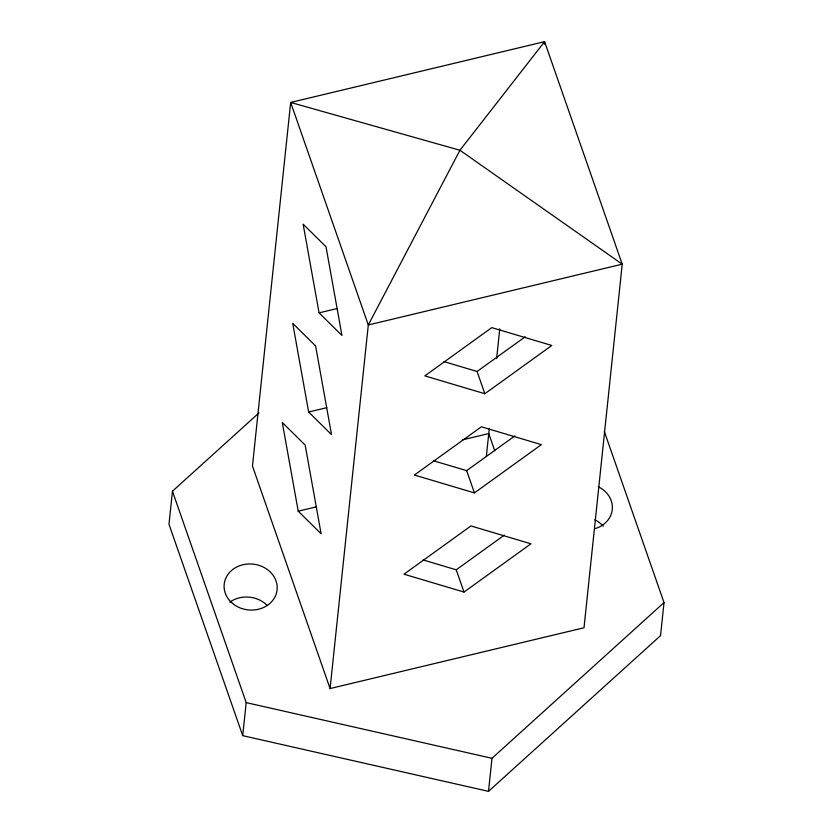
<?xml version="1.0" encoding="UTF-8"?>
<svg xmlns="http://www.w3.org/2000/svg" width="833" height="833" viewBox="0 0 833 833"><rect width="100%" height="100%" fill="white"/><g stroke="black" fill="none" stroke-linecap="round" stroke-linejoin="round"><path stroke-width="1.25" d="M258.959 412.918L172.462 491.21L168.984 524.269L242.726 735.664L488.513 791.35L660.538 635.631L664.016 602.582L604.341 431.504M242.726 735.664L246.204 702.615L172.462 491.21M330.087 688.558L368.301 324.974L459.931 150.252L544.595 41.65L622.22 264.176L584.006 627.759L330.087 688.558L252.461 466.032L290.675 102.449L544.595 41.65L544.324 44.243M486.347 456.453L489.294 428.401M496.635 358.586L499.758 328.848M488.513 791.35L491.98 758.301L664.016 602.582M444.02 361.647L477.08 371.476L525.207 336.803M484.848 393.728L551.8 345.476L491.793 327.629L424.84 375.881L484.848 393.728L477.08 371.476M433.597 460.805L466.657 470.645L514.784 435.961M474.425 492.897L541.377 444.645L481.37 426.788L414.418 475.039L474.425 492.897L466.657 470.645M423.174 559.963L456.234 569.803L504.361 535.119M464.002 592.055L530.954 543.803L470.947 525.946L403.995 574.197L464.002 592.055L456.234 569.803M319.07 312.864L341.946 335.449L326.015 246.755L303.139 224.181L319.07 312.864L337.209 308.522M308.647 412.023L331.524 434.607L315.592 345.924L292.716 323.339L308.647 412.023L326.786 407.681M462.263 439.918L488.752 433.566L494.75 450.757M298.224 511.191L321.111 533.766L305.17 445.082L282.293 422.498L298.224 511.191L316.363 506.849M246.204 702.615L491.98 758.301M594.814 519.792A26.594 23.022 6 0 1 603.279 526.175M229.752 602.217A26.594 23.022 6 0 1 267.216 605.466M598.292 486.743A26.594 23.022 6 0 1 612.307 509.171A26.594 23.022 6 0 1 594.679 528.736M622.22 264.176L368.301 324.974L290.675 102.449L459.931 150.252L622.22 264.176M232.542 603.415A26.594 23.022 6 0 0 276.525 592.877A26.594 23.022 6 0 0 242.892 564.764A26.594 23.022 6 0 0 232.542 603.415"/></g></svg>
